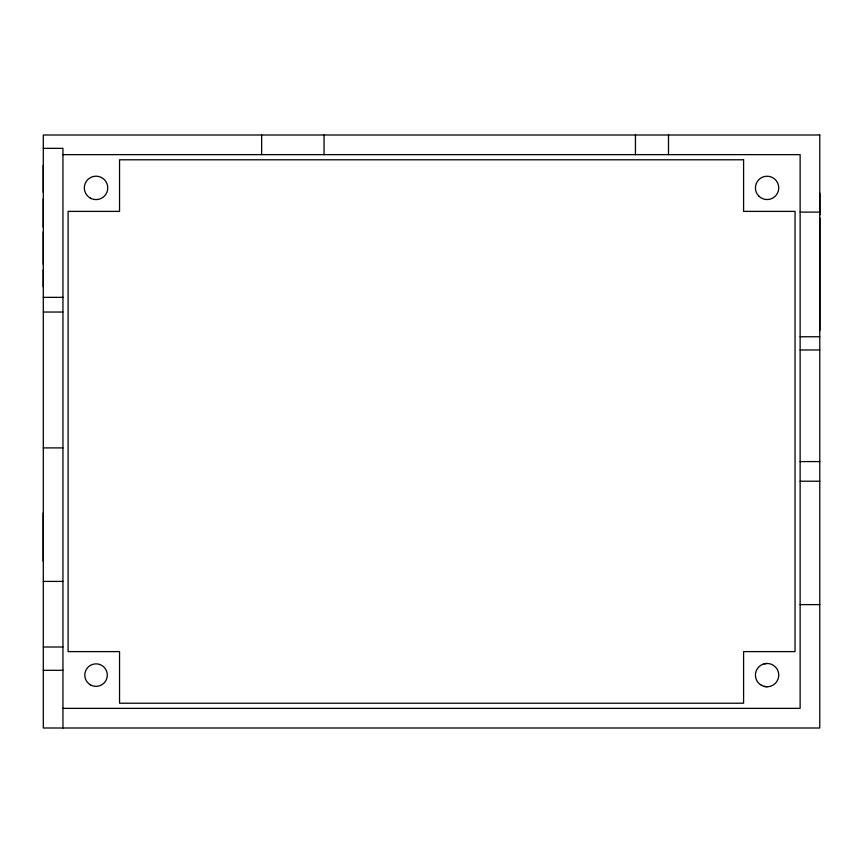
<?xml version="1.0" encoding="UTF-8"?>
<svg xmlns="http://www.w3.org/2000/svg" width="863" height="863" viewBox="0 0 863 863"><rect width="100%" height="100%" fill="white"/><g stroke="black" fill="none" stroke-linecap="round" stroke-linejoin="round"><path stroke-width="1.29" d="M764.079 663.852L767.088 663.464M43.301 148.35L62.945 148.35L62.945 728.005M62.945 154.639L800.13 154.639L800.13 708.361L62.945 708.361M800.13 212.104L819.774 212.104M43.301 297.347L62.945 297.347M43.301 312.039L62.945 312.039M800.13 336.753L819.774 336.753M800.13 349.968L819.774 349.968M43.301 447.897L62.945 447.897M800.13 461.586L819.774 461.586M800.13 481.22L819.774 481.22M43.301 581.414L62.945 581.414M800.13 604.618L819.774 604.618M43.301 647.002L62.945 647.002M43.301 670.314L62.945 670.314M764.079 686.365L767.088 686.765M819.85 193.247L819.85 214.844M819.85 217.951L819.85 330.475M668.501 134.995L668.501 154.639M635.459 134.995L635.459 154.639M324.057 134.995L324.057 154.639M261.64 134.995L261.64 154.639M43.193 165.448L43.193 192.266M43.193 198.835L43.193 227.217M43.193 231.931L43.193 264.38M43.193 269.677L43.193 286.786M43.15 512.946L43.15 561.284M819.774 134.995L43.301 134.995L43.301 728.005L819.774 728.005L819.774 134.995M743.593 159.784L119.547 159.784L119.547 211.392L68.091 211.392L68.091 651.608L119.547 651.608L119.547 703.216L743.593 703.216L743.593 651.608L795.05 651.608L795.05 211.392L743.593 211.392L743.593 159.784M90.194 198.037A11.715 11.715 0 0 0 107.756 187.886A11.715 11.715 0 0 0 90.194 177.746A11.715 11.715 0 0 0 90.194 198.037M761.263 685.2A11.651 11.651 0 0 0 778.739 675.114A11.651 11.651 0 0 0 761.263 665.017A11.651 11.651 0 0 0 761.263 685.2M758.857 196.138A11.651 11.651 0 0 0 778.35 190.896A11.651 11.651 0 0 0 764.057 176.635A11.651 11.651 0 0 0 758.857 196.138M90.421 684.855A11.251 11.251 0 0 0 107.303 675.114A11.251 11.251 0 0 0 90.421 665.362A11.251 11.251 0 0 0 90.421 684.855"/></g></svg>
